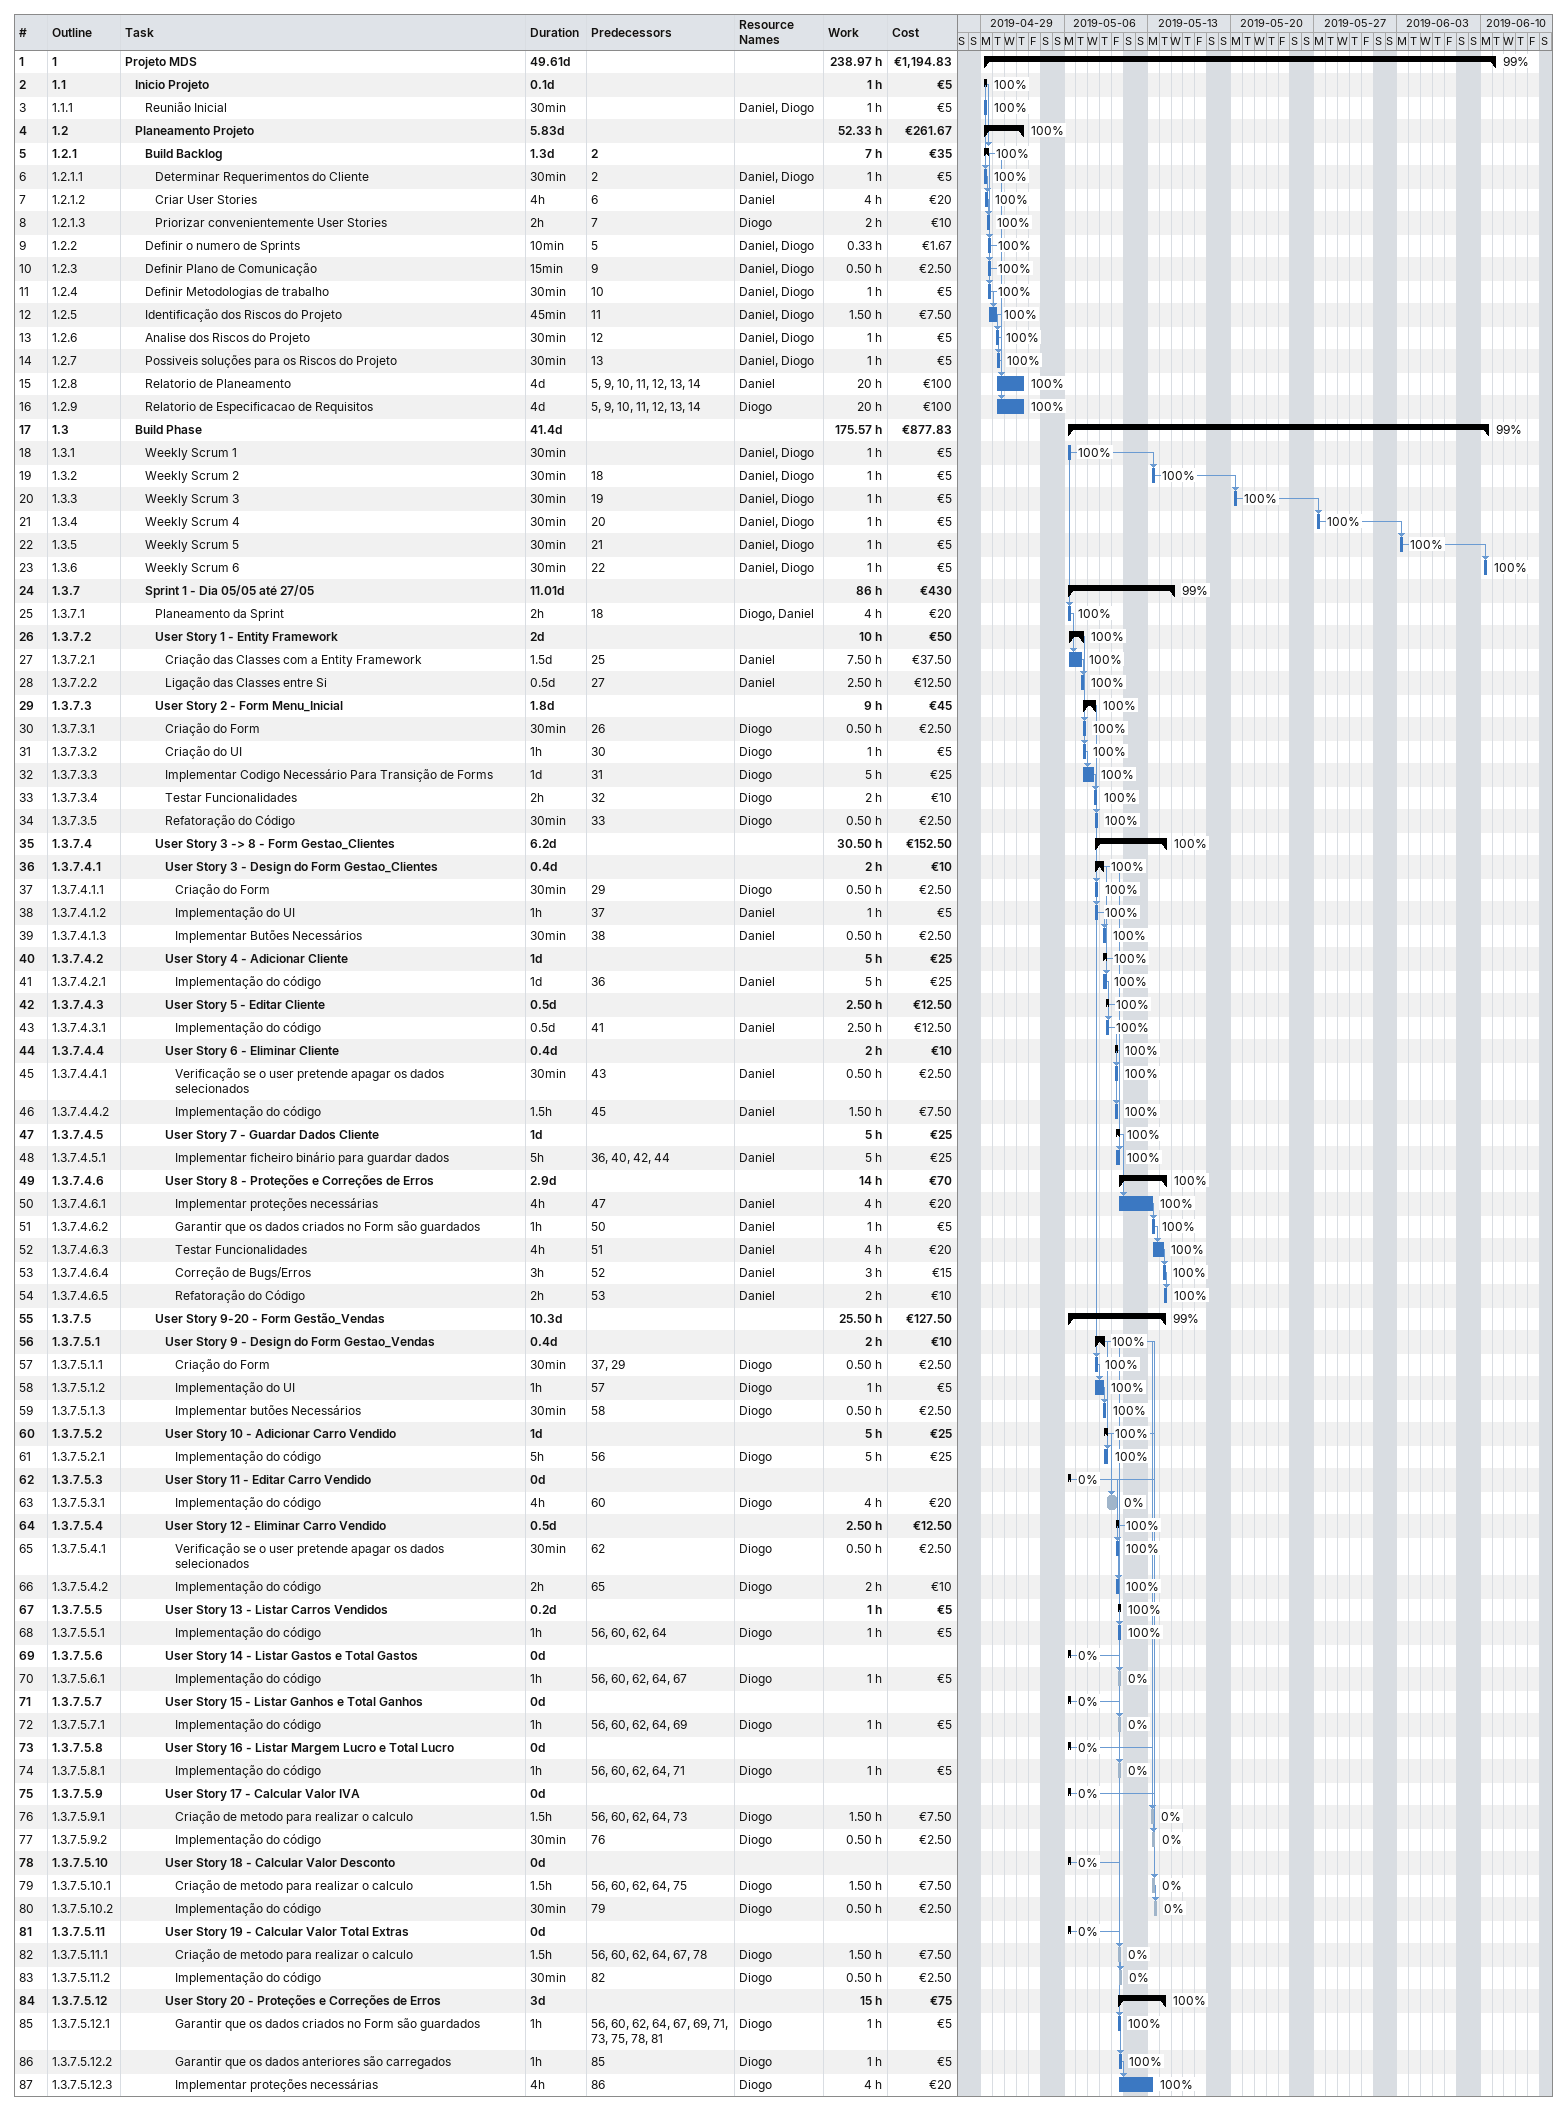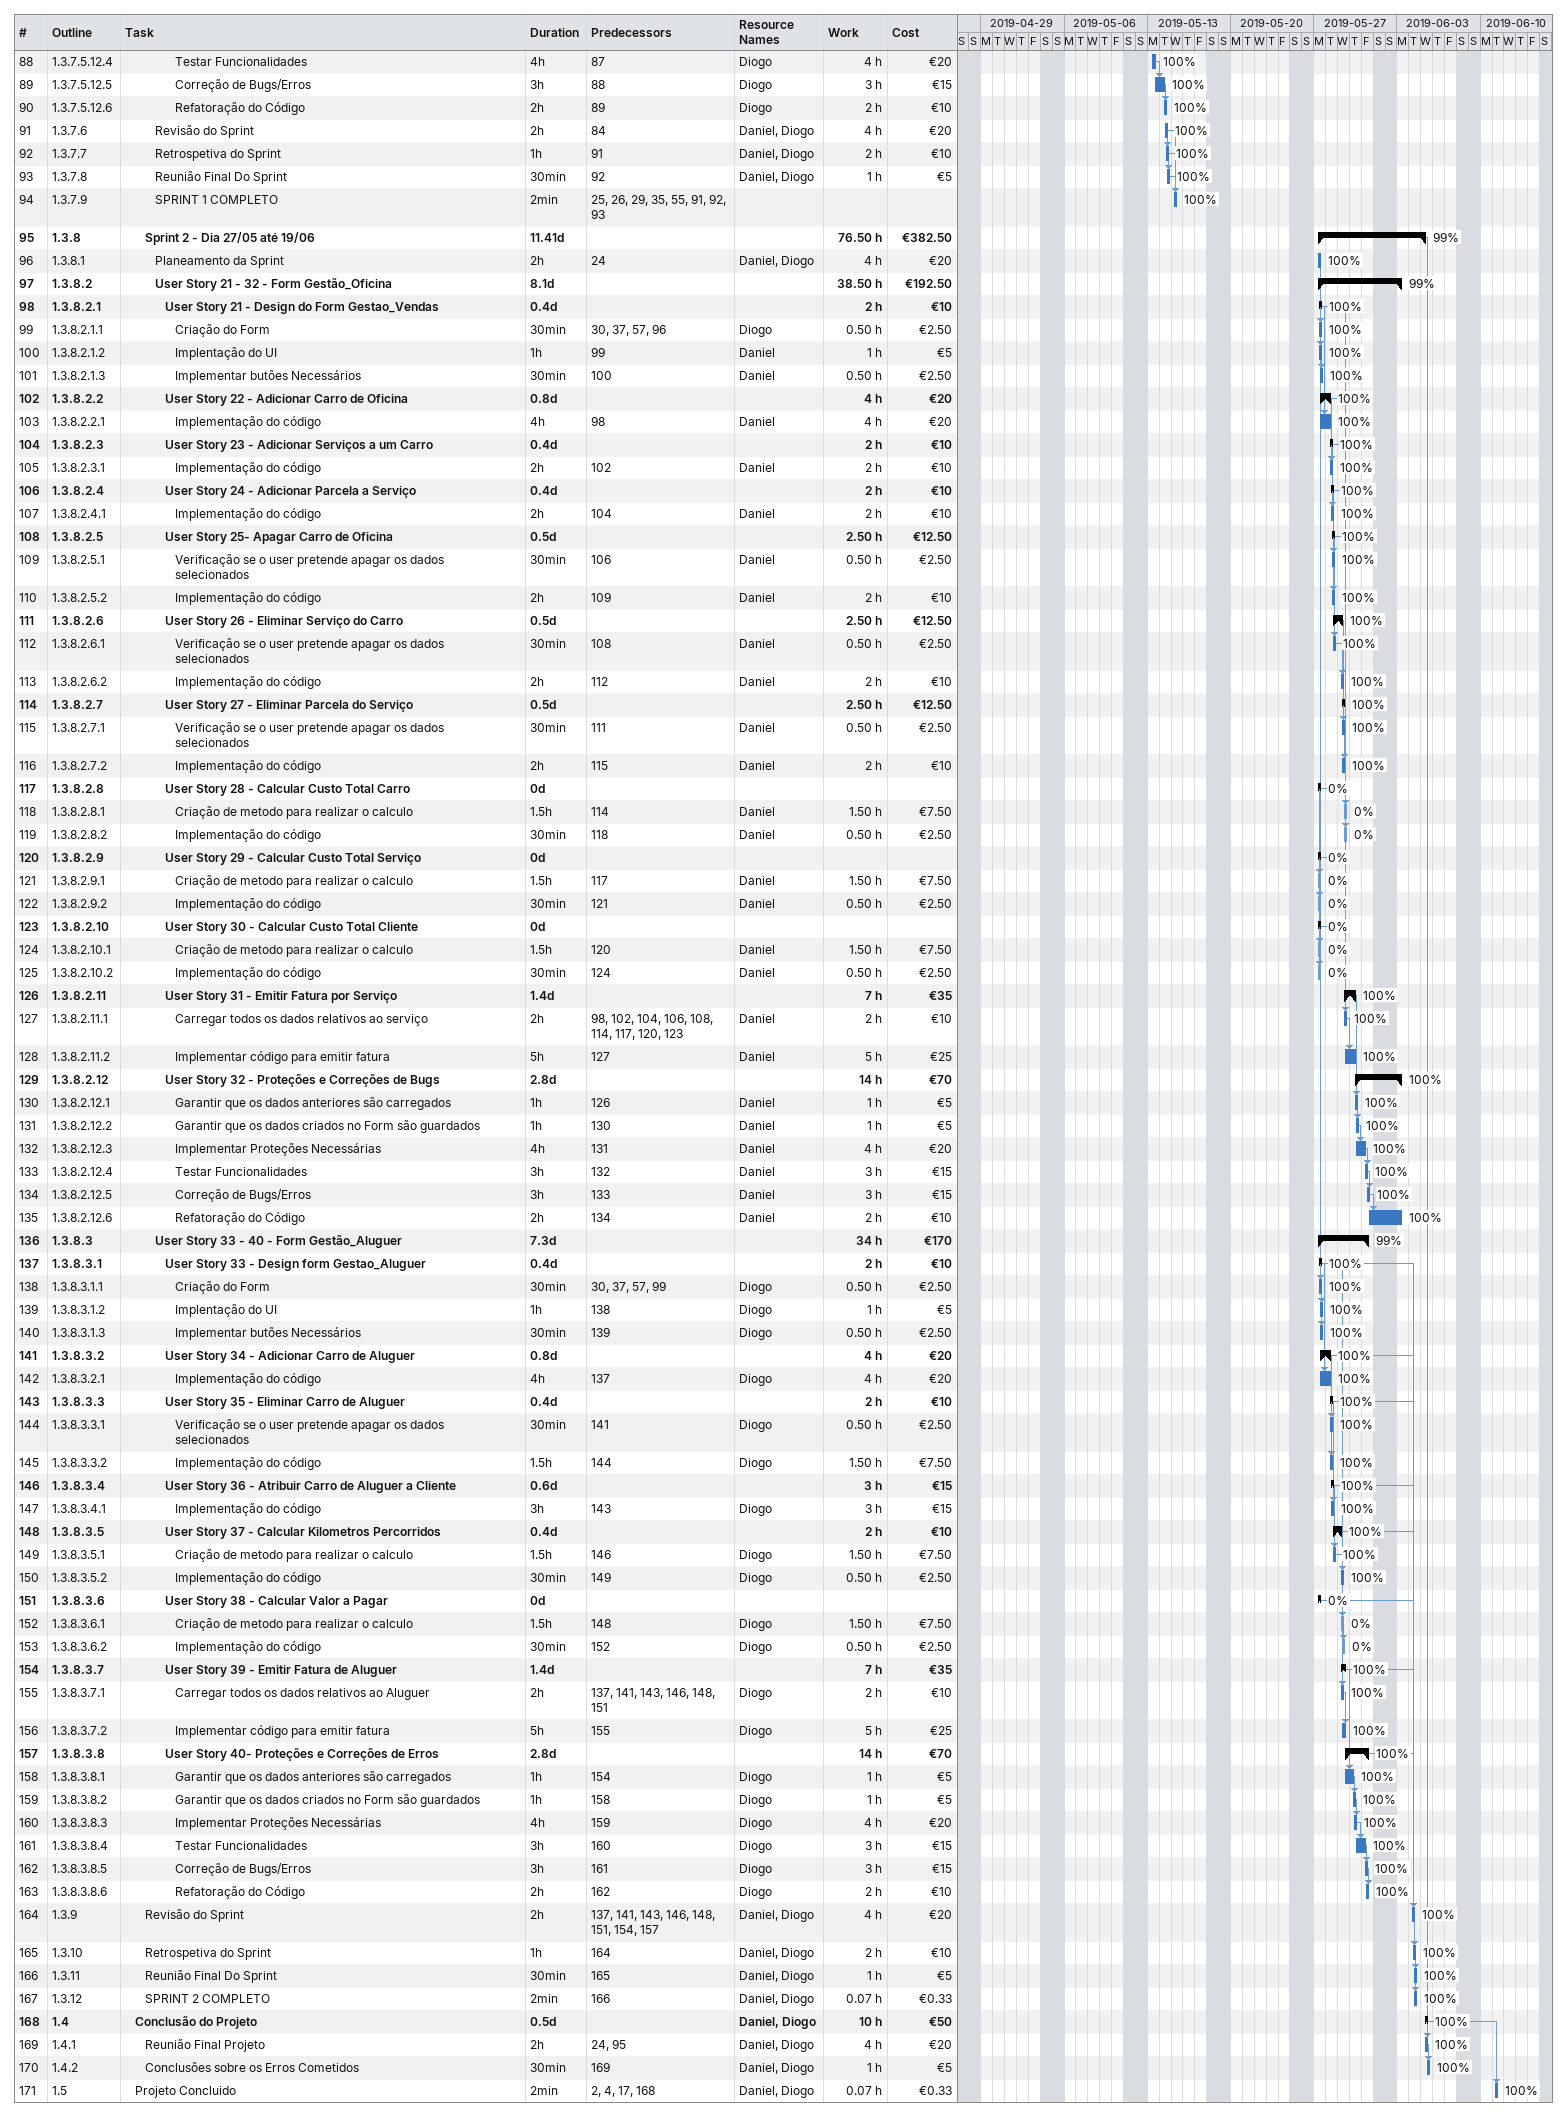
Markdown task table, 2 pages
| ID | WBS | Task | Duration | Start | Finish | Predecessors | Resources | % complete | Work (h) | Cost (€) |
|---|---|---|---|---|---|---|---|---|---|---|
| 1 | 1 | **Projeto MDS** | 49.61d | 2019-04-29 | 2019-06-11 |  |  | 99 | 238.97 | 1194.83 |
| 2 | 1.1 | **Inicio Projeto** | 0.1d | 2019-04-29 | 2019-04-29 |  |  | 100 | 1 | 5 |
| 3 | 1.1.1 | Reunião Inicial | 30min | 2019-04-29 | 2019-04-29 |  | Daniel, Diogo | 100 | 1 | 5 |
| 4 | 1.2 | **Planeamento Projeto** | 5.83d | 2019-04-29 | 2019-05-02 |  |  | 100 | 52.33 | 261.67 |
| 5 | 1.2.1 | **Build Backlog** | 1.3d | 2019-04-29 | 2019-04-29 | 2 |  | 100 | 7 | 35 |
| 6 | 1.2.1.1 | Determinar Requerimentos do Cliente | 30min | 2019-04-29 | 2019-04-29 | 2 | Daniel, Diogo | 100 | 1 | 5 |
| 7 | 1.2.1.2 | Criar User Stories | 4h | 2019-04-29 | 2019-04-29 | 6 | Daniel | 100 | 4 | 20 |
| 8 | 1.2.1.3 | Priorizar convenientemente User Stories | 2h | 2019-04-29 | 2019-04-29 | 7 | Diogo | 100 | 2 | 10 |
| 9 | 1.2.2 | Definir o numero de Sprints | 10min | 2019-04-29 | 2019-04-29 | 5 | Daniel, Diogo | 100 | 0.33 | 1.67 |
| 10 | 1.2.3 | Definir Plano de Comunicação | 15min | 2019-04-29 | 2019-04-29 | 9 | Daniel, Diogo | 100 | 0.50 | 2.50 |
| 11 | 1.2.4 | Definir Metodologias de trabalho | 30min | 2019-04-29 | 2019-04-29 | 10 | Daniel, Diogo | 100 | 1 | 5 |
| 12 | 1.2.5 | Identificação dos Riscos do Projeto | 45min | 2019-04-29 | 2019-04-30 | 11 | Daniel, Diogo | 100 | 1.50 | 7.50 |
| 13 | 1.2.6 | Analise dos Riscos do Projeto | 30min | 2019-04-30 | 2019-04-30 | 12 | Daniel, Diogo | 100 | 1 | 5 |
| 14 | 1.2.7 | Possiveis soluções para os Riscos do Projeto | 30min | 2019-04-30 | 2019-04-30 | 13 | Daniel, Diogo | 100 | 1 | 5 |
| 15 | 1.2.8 | Relatorio de Planeamento | 4d | 2019-04-30 | 2019-05-02 | 5, 9, 10, 11, 12, 13, 14 | Daniel | 100 | 20 | 100 |
| 16 | 1.2.9 | Relatorio de Especificacao de Requisitos | 4d | 2019-04-30 | 2019-05-02 | 5, 9, 10, 11, 12, 13, 14 | Diogo | 100 | 20 | 100 |
| 17 | 1.3 | **Build Phase** | 41.4d | 2019-05-06 | 2019-06-10 |  |  | 99 | 175.57 | 877.83 |
| 18 | 1.3.1 | Weekly Scrum 1 | 30min | 2019-05-06 | 2019-05-06 |  | Daniel, Diogo | 100 | 1 | 5 |
| 19 | 1.3.2 | Weekly Scrum 2 | 30min | 2019-05-13 | 2019-05-13 | 18 | Daniel, Diogo | 100 | 1 | 5 |
| 20 | 1.3.3 | Weekly Scrum 3 | 30min | 2019-05-20 | 2019-05-20 | 19 | Daniel, Diogo | 100 | 1 | 5 |
| 21 | 1.3.4 | Weekly Scrum 4 | 30min | 2019-05-27 | 2019-05-27 | 20 | Daniel, Diogo | 100 | 1 | 5 |
| 22 | 1.3.5 | Weekly Scrum 5 | 30min | 2019-06-03 | 2019-06-03 | 21 | Daniel, Diogo | 100 | 1 | 5 |
| 23 | 1.3.6 | Weekly Scrum 6 | 30min | 2019-06-10 | 2019-06-10 | 22 | Daniel, Diogo | 100 | 1 | 5 |
| 24 | 1.3.7 | **Sprint 1 - Dia 05/05 até 27/05** | 11.01d | 2019-05-06 | 2019-05-15 |  |  | 99 | 86 | 430 |
| 25 | 1.3.7.1 | Planeamento da Sprint | 2h | 2019-05-06 | 2019-05-06 | 18 | Diogo, Daniel | 100 | 4 | 20 |
| 26 | 1.3.7.2 | **User Story 1 - Entity Framework** | 2d | 2019-05-06 | 2019-05-07 |  |  | 100 | 10 | 50 |
| 27 | 1.3.7.2.1 | Criação das Classes com a Entity Framework | 1.5d | 2019-05-06 | 2019-05-07 | 25 | Daniel | 100 | 7.50 | 37.50 |
| 28 | 1.3.7.2.2 | Ligação das Classes entre Si | 0.5d | 2019-05-07 | 2019-05-07 | 27 | Daniel | 100 | 2.50 | 12.50 |
| 29 | 1.3.7.3 | **User Story 2 - Form Menu_Inicial** | 1.8d | 2019-05-07 | 2019-05-08 |  |  | 100 | 9 | 45 |
| 30 | 1.3.7.3.1 | Criação do Form | 30min | 2019-05-07 | 2019-05-07 | 26 | Diogo | 100 | 0.50 | 2.50 |
| 31 | 1.3.7.3.2 | Criação do UI | 1h | 2019-05-07 | 2019-05-07 | 30 | Diogo | 100 | 1 | 5 |
| 32 | 1.3.7.3.3 | Implementar Codigo Necessário Para Transição de Forms | 1d | 2019-05-07 | 2019-05-08 | 31 | Diogo | 100 | 5 | 25 |
| 33 | 1.3.7.3.4 | Testar Funcionalidades | 2h | 2019-05-08 | 2019-05-08 | 32 | Diogo | 100 | 2 | 10 |
| 34 | 1.3.7.3.5 | Refatoração do Código | 30min | 2019-05-08 | 2019-05-08 | 33 | Diogo | 100 | 0.50 | 2.50 |
| 35 | 1.3.7.4 | **User Story 3 -> 8 - Form Gestao_Clientes** | 6.2d | 2019-05-08 | 2019-05-14 |  |  | 100 | 30.50 | 152.50 |
| 36 | 1.3.7.4.1 | **User Story 3 - Design do Form Gestao_Clientes** | 0.4d | 2019-05-08 | 2019-05-09 |  |  | 100 | 2 | 10 |
| 37 | 1.3.7.4.1.1 | Criação do Form | 30min | 2019-05-08 | 2019-05-08 | 29 | Diogo | 100 | 0.50 | 2.50 |
| 38 | 1.3.7.4.1.2 | Implementação do UI | 1h | 2019-05-08 | 2019-05-08 | 37 | Daniel | 100 | 1 | 5 |
| 39 | 1.3.7.4.1.3 | Implementar Butões Necessários | 30min | 2019-05-09 | 2019-05-09 | 38 | Daniel | 100 | 0.50 | 2.50 |
| 40 | 1.3.7.4.2 | **User Story 4 - Adicionar Cliente** | 1d | 2019-05-09 | 2019-05-09 |  |  | 100 | 5 | 25 |
| 41 | 1.3.7.4.2.1 | Implementação do código | 1d | 2019-05-09 | 2019-05-09 | 36 | Daniel | 100 | 5 | 25 |
| 42 | 1.3.7.4.3 | **User Story 5 - Editar Cliente** | 0.5d | 2019-05-09 | 2019-05-09 |  |  | 100 | 2.50 | 12.50 |
| 43 | 1.3.7.4.3.1 | Implementação do código | 0.5d | 2019-05-09 | 2019-05-09 | 41 | Daniel | 100 | 2.50 | 12.50 |
| 44 | 1.3.7.4.4 | **User Story 6 - Eliminar Cliente** | 0.4d | 2019-05-10 | 2019-05-10 |  |  | 100 | 2 | 10 |
| 45 | 1.3.7.4.4.1 | Verificação se o user pretende apagar os dados selecionados | 30min | 2019-05-10 | 2019-05-10 | 43 | Daniel | 100 | 0.50 | 2.50 |
| 46 | 1.3.7.4.4.2 | Implementação do código | 1.5h | 2019-05-10 | 2019-05-10 | 45 | Daniel | 100 | 1.50 | 7.50 |
| 47 | 1.3.7.4.5 | **User Story 7 - Guardar Dados Cliente** | 1d | 2019-05-10 | 2019-05-10 |  |  | 100 | 5 | 25 |
| 48 | 1.3.7.4.5.1 | Implementar ficheiro binário para guardar dados | 5h | 2019-05-10 | 2019-05-10 | 36, 40, 42, 44 | Daniel | 100 | 5 | 25 |
| 49 | 1.3.7.4.6 | **User Story 8 - Proteções e Correções de Erros** | 2.9d | 2019-05-10 | 2019-05-14 |  |  | 100 | 14 | 70 |
| 50 | 1.3.7.4.6.1 | Implementar proteções necessárias | 4h | 2019-05-10 | 2019-05-13 | 47 | Daniel | 100 | 4 | 20 |
| 51 | 1.3.7.4.6.2 | Garantir que os dados criados no Form são guardados | 1h | 2019-05-13 | 2019-05-13 | 50 | Daniel | 100 | 1 | 5 |
| 52 | 1.3.7.4.6.3 | Testar Funcionalidades | 4h | 2019-05-13 | 2019-05-14 | 51 | Daniel | 100 | 4 | 20 |
| 53 | 1.3.7.4.6.4 | Correção de Bugs/Erros | 3h | 2019-05-14 | 2019-05-14 | 52 | Daniel | 100 | 3 | 15 |
| 54 | 1.3.7.4.6.5 | Refatoração do Código | 2h | 2019-05-14 | 2019-05-14 | 53 | Daniel | 100 | 2 | 10 |
| 55 | 1.3.7.5 | **User Story 9-20 - Form Gestão_Vendas** | 10.3d | 2019-05-06 | 2019-05-14 |  |  | 99 | 25.50 | 127.50 |
| 56 | 1.3.7.5.1 | **User Story 9 - Design do Form Gestao_Vendas** | 0.4d | 2019-05-08 | 2019-05-09 |  |  | 100 | 2 | 10 |
| 57 | 1.3.7.5.1.1 | Criação do Form | 30min | 2019-05-08 | 2019-05-08 | 37, 29 | Diogo | 100 | 0.50 | 2.50 |
| 58 | 1.3.7.5.1.2 | Implementação do UI | 1h | 2019-05-08 | 2019-05-09 | 57 | Diogo | 100 | 1 | 5 |
| 59 | 1.3.7.5.1.3 | Implementar butões Necessários | 30min | 2019-05-09 | 2019-05-09 | 58 | Diogo | 100 | 0.50 | 2.50 |
| 60 | 1.3.7.5.2 | **User Story 10 - Adicionar Carro Vendido** | 1d | 2019-05-09 | 2019-05-09 |  |  | 100 | 5 | 25 |
| 61 | 1.3.7.5.2.1 | Implementação do código | 5h | 2019-05-09 | 2019-05-09 | 56 | Diogo | 100 | 5 | 25 |
| 62 | 1.3.7.5.3 | **User Story 11 - Editar Carro Vendido** | 0d | 2019-05-06 | 2019-05-06 |  |  | 0 |  |  |
| 63 | 1.3.7.5.3.1 | Implementação do código | 4h | 2019-05-09 | 2019-05-10 | 60 | Diogo | 0 | 4 | 20 |
| 64 | 1.3.7.5.4 | **User Story 12 - Eliminar Carro Vendido** | 0.5d | 2019-05-10 | 2019-05-10 |  |  | 100 | 2.50 | 12.50 |
| 65 | 1.3.7.5.4.1 | Verificação se o user pretende apagar os dados selecionados | 30min | 2019-05-10 | 2019-05-10 | 62 | Diogo | 100 | 0.50 | 2.50 |
| 66 | 1.3.7.5.4.2 | Implementação do código | 2h | 2019-05-10 | 2019-05-10 | 65 | Diogo | 100 | 2 | 10 |
| 67 | 1.3.7.5.5 | **User Story 13 - Listar Carros Vendidos** | 0.2d | 2019-05-10 | 2019-05-10 |  |  | 100 | 1 | 5 |
| 68 | 1.3.7.5.5.1 | Implementação do código | 1h | 2019-05-10 | 2019-05-10 | 56, 60, 62, 64 | Diogo | 100 | 1 | 5 |
| 69 | 1.3.7.5.6 | **User Story 14 - Listar Gastos e Total Gastos** | 0d | 2019-05-06 | 2019-05-06 |  |  | 0 |  |  |
| 70 | 1.3.7.5.6.1 | Implementação do código | 1h | 2019-05-10 | 2019-05-10 | 56, 60, 62, 64, 67 | Diogo | 0 | 1 | 5 |
| 71 | 1.3.7.5.7 | **User Story 15 - Listar Ganhos e Total Ganhos** | 0d | 2019-05-06 | 2019-05-06 |  |  | 0 |  |  |
| 72 | 1.3.7.5.7.1 | Implementação do código | 1h | 2019-05-10 | 2019-05-10 | 56, 60, 62, 64, 69 | Diogo | 0 | 1 | 5 |
| 73 | 1.3.7.5.8 | **User Story 16 - Listar Margem Lucro e Total Lucro** | 0d | 2019-05-06 | 2019-05-06 |  |  | 0 |  |  |
| 74 | 1.3.7.5.8.1 | Implementação do código | 1h | 2019-05-10 | 2019-05-10 | 56, 60, 62, 64, 71 | Diogo | 0 | 1 | 5 |
| 75 | 1.3.7.5.9 | **User Story 17 - Calcular Valor IVA** | 0d | 2019-05-06 | 2019-05-06 |  |  | 0 |  |  |
| 76 | 1.3.7.5.9.1 | Criação de metodo para realizar o calculo | 1.5h | 2019-05-13 | 2019-05-13 | 56, 60, 62, 64, 73 | Diogo | 0 | 1.50 | 7.50 |
| 77 | 1.3.7.5.9.2 | Implementação do código | 30min | 2019-05-13 | 2019-05-13 | 76 | Diogo | 0 | 0.50 | 2.50 |
| 78 | 1.3.7.5.10 | **User Story 18 - Calcular Valor Desconto** | 0d | 2019-05-06 | 2019-05-06 |  |  | 0 |  |  |
| 79 | 1.3.7.5.10.1 | Criação de metodo para realizar o calculo | 1.5h | 2019-05-13 | 2019-05-13 | 56, 60, 62, 64, 75 | Diogo | 0 | 1.50 | 7.50 |
| 80 | 1.3.7.5.10.2 | Implementação do código | 30min | 2019-05-13 | 2019-05-13 | 79 | Diogo | 0 | 0.50 | 2.50 |
| 81 | 1.3.7.5.11 | **User Story 19 - Calcular Valor Total Extras** | 0d | 2019-05-06 | 2019-05-06 |  |  | 0 |  |  |
| 82 | 1.3.7.5.11.1 | Criação de metodo para realizar o calculo | 1.5h | 2019-05-10 | 2019-05-10 | 56, 60, 62, 64, 67, 78 | Diogo | 0 | 1.50 | 7.50 |
| 83 | 1.3.7.5.11.2 | Implementação do código | 30min | 2019-05-10 | 2019-05-10 | 82 | Diogo | 0 | 0.50 | 2.50 |
| 84 | 1.3.7.5.12 | **User Story 20 - Proteções e Correções de Erros** | 3d | 2019-05-10 | 2019-05-14 |  |  | 100 | 15 | 75 |
| 85 | 1.3.7.5.12.1 | Garantir que os dados criados no Form são guardados | 1h | 2019-05-10 | 2019-05-10 | 56, 60, 62, 64, 67, 69, 71, 73, 75, 78, 81 | Diogo | 100 | 1 | 5 |
| 86 | 1.3.7.5.12.2 | Garantir que os dados anteriores são carregados | 1h | 2019-05-10 | 2019-05-10 | 85 | Diogo | 100 | 1 | 5 |
| 87 | 1.3.7.5.12.3 | Implementar proteções necessárias | 4h | 2019-05-10 | 2019-05-13 | 86 | Diogo | 100 | 4 | 20 |
| 88 | 1.3.7.5.12.4 | Testar Funcionalidades | 4h | 2019-05-13 | 2019-05-13 | 87 | Diogo | 100 | 4 | 20 |
| 89 | 1.3.7.5.12.5 | Correção de Bugs/Erros | 3h | 2019-05-13 | 2019-05-14 | 88 | Diogo | 100 | 3 | 15 |
| 90 | 1.3.7.5.12.6 | Refatoração do Código | 2h | 2019-05-14 | 2019-05-14 | 89 | Diogo | 100 | 2 | 10 |
| 91 | 1.3.7.6 | Revisão do Sprint | 2h | 2019-05-14 | 2019-05-14 | 84 | Daniel, Diogo | 100 | 4 | 20 |
| 92 | 1.3.7.7 | Retrospetiva do Sprint | 1h | 2019-05-14 | 2019-05-14 | 91 | Daniel, Diogo | 100 | 2 | 10 |
| 93 | 1.3.7.8 | Reunião Final Do Sprint | 30min | 2019-05-14 | 2019-05-14 | 92 | Daniel, Diogo | 100 | 1 | 5 |
| 94 | 1.3.7.9 | SPRINT 1 COMPLETO | 2min | 2019-05-15 | 2019-05-15 | 25, 26, 29, 35, 55, 91, 92, 93 |  | 100 |  |  |
| 95 | 1.3.8 | **Sprint 2 - Dia 27/05 até 19/06** | 11.41d | 2019-05-27 | 2019-06-05 |  |  | 99 | 76.50 | 382.50 |
| 96 | 1.3.8.1 | Planeamento da Sprint | 2h | 2019-05-27 | 2019-05-27 | 24 | Daniel, Diogo | 100 | 4 | 20 |
| 97 | 1.3.8.2 | **User Story 21 - 32 - Form Gestão_Oficina** | 8.1d | 2019-05-27 | 2019-06-03 |  |  | 99 | 38.50 | 192.50 |
| 98 | 1.3.8.2.1 | **User Story 21 - Design do Form Gestao_Vendas** | 0.4d | 2019-05-27 | 2019-05-27 |  |  | 100 | 2 | 10 |
| 99 | 1.3.8.2.1.1 | Criação do Form | 30min | 2019-05-27 | 2019-05-27 | 30, 37, 57, 96 | Diogo | 100 | 0.50 | 2.50 |
| 100 | 1.3.8.2.1.2 | Implentação do UI | 1h | 2019-05-27 | 2019-05-27 | 99 | Daniel | 100 | 1 | 5 |
| 101 | 1.3.8.2.1.3 | Implementar butões Necessários | 30min | 2019-05-27 | 2019-05-27 | 100 | Daniel | 100 | 0.50 | 2.50 |
| 102 | 1.3.8.2.2 | **User Story 22 - Adicionar Carro de Oficina** | 0.8d | 2019-05-27 | 2019-05-28 |  |  | 100 | 4 | 20 |
| 103 | 1.3.8.2.2.1 | Implementação do código | 4h | 2019-05-27 | 2019-05-28 | 98 | Daniel | 100 | 4 | 20 |
| 104 | 1.3.8.2.3 | **User Story 23 - Adicionar Serviços a um Carro** | 0.4d | 2019-05-28 | 2019-05-28 |  |  | 100 | 2 | 10 |
| 105 | 1.3.8.2.3.1 | Implementação do código | 2h | 2019-05-28 | 2019-05-28 | 102 | Daniel | 100 | 2 | 10 |
| 106 | 1.3.8.2.4 | **User Story 24 - Adicionar Parcela a Serviço** | 0.4d | 2019-05-28 | 2019-05-28 |  |  | 100 | 2 | 10 |
| 107 | 1.3.8.2.4.1 | Implementação do código | 2h | 2019-05-28 | 2019-05-28 | 104 | Daniel | 100 | 2 | 10 |
| 108 | 1.3.8.2.5 | **User Story 25- Apagar Carro de Oficina** | 0.5d | 2019-05-28 | 2019-05-28 |  |  | 100 | 2.50 | 12.50 |
| 109 | 1.3.8.2.5.1 | Verificação se o user pretende apagar os dados selecionados | 30min | 2019-05-28 | 2019-05-28 | 106 | Daniel | 100 | 0.50 | 2.50 |
| 110 | 1.3.8.2.5.2 | Implementação do código | 2h | 2019-05-28 | 2019-05-28 | 109 | Daniel | 100 | 2 | 10 |
| 111 | 1.3.8.2.6 | **User Story 26 - Eliminar Serviço do Carro** | 0.5d | 2019-05-28 | 2019-05-29 |  |  | 100 | 2.50 | 12.50 |
| 112 | 1.3.8.2.6.1 | Verificação se o user pretende apagar os dados selecionados | 30min | 2019-05-28 | 2019-05-28 | 108 | Daniel | 100 | 0.50 | 2.50 |
| 113 | 1.3.8.2.6.2 | Implementação do código | 2h | 2019-05-29 | 2019-05-29 | 112 | Daniel | 100 | 2 | 10 |
| 114 | 1.3.8.2.7 | **User Story 27 - Eliminar Parcela do Serviço** | 0.5d | 2019-05-29 | 2019-05-29 |  |  | 100 | 2.50 | 12.50 |
| 115 | 1.3.8.2.7.1 | Verificação se o user pretende apagar os dados selecionados | 30min | 2019-05-29 | 2019-05-29 | 111 | Daniel | 100 | 0.50 | 2.50 |
| 116 | 1.3.8.2.7.2 | Implementação do código | 2h | 2019-05-29 | 2019-05-29 | 115 | Daniel | 100 | 2 | 10 |
| 117 | 1.3.8.2.8 | **User Story 28 - Calcular Custo Total Carro** | 0d | 2019-05-27 | 2019-05-27 |  |  | 0 |  |  |
| 118 | 1.3.8.2.8.1 | Criação de metodo para realizar o calculo | 1.5h | 2019-05-29 | 2019-05-29 | 114 | Daniel | 0 | 1.50 | 7.50 |
| 119 | 1.3.8.2.8.2 | Implementação do código | 30min | 2019-05-29 | 2019-05-29 | 118 | Daniel | 0 | 0.50 | 2.50 |
| 120 | 1.3.8.2.9 | **User Story 29 - Calcular Custo Total Serviço** | 0d | 2019-05-27 | 2019-05-27 |  |  | 0 |  |  |
| 121 | 1.3.8.2.9.1 | Criação de metodo para realizar o calculo | 1.5h | 2019-05-27 | 2019-05-27 | 117 | Daniel | 0 | 1.50 | 7.50 |
| 122 | 1.3.8.2.9.2 | Implementação do código | 30min | 2019-05-27 | 2019-05-27 | 121 | Daniel | 0 | 0.50 | 2.50 |
| 123 | 1.3.8.2.10 | **User Story 30 - Calcular Custo Total Cliente** | 0d | 2019-05-27 | 2019-05-27 |  |  | 0 |  |  |
| 124 | 1.3.8.2.10.1 | Criação de metodo para realizar o calculo | 1.5h | 2019-05-27 | 2019-05-27 | 120 | Daniel | 0 | 1.50 | 7.50 |
| 125 | 1.3.8.2.10.2 | Implementação do código | 30min | 2019-05-27 | 2019-05-27 | 124 | Daniel | 0 | 0.50 | 2.50 |
| 126 | 1.3.8.2.11 | **User Story 31 - Emitir Fatura por Serviço** | 1.4d | 2019-05-29 | 2019-05-30 |  |  | 100 | 7 | 35 |
| 127 | 1.3.8.2.11.1 | Carregar todos os dados relativos ao serviço | 2h | 2019-05-29 | 2019-05-29 | 98, 102, 104, 106, 108, 114, 117, 120, 123 | Daniel | 100 | 2 | 10 |
| 128 | 1.3.8.2.11.2 | Implementar código para emitir fatura | 5h | 2019-05-29 | 2019-05-30 | 127 | Daniel | 100 | 5 | 25 |
| 129 | 1.3.8.2.12 | **User Story 32 - Proteções e Correções de Bugs** | 2.8d | 2019-05-30 | 2019-06-03 |  |  | 100 | 14 | 70 |
| 130 | 1.3.8.2.12.1 | Garantir que os dados anteriores são carregados | 1h | 2019-05-30 | 2019-05-30 | 126 | Daniel | 100 | 1 | 5 |
| 131 | 1.3.8.2.12.2 | Garantir que os dados criados no Form são guardados | 1h | 2019-05-30 | 2019-05-30 | 130 | Daniel | 100 | 1 | 5 |
| 132 | 1.3.8.2.12.3 | Implementar Proteções Necessárias | 4h | 2019-05-30 | 2019-05-31 | 131 | Daniel | 100 | 4 | 20 |
| 133 | 1.3.8.2.12.4 | Testar Funcionalidades | 3h | 2019-05-31 | 2019-05-31 | 132 | Daniel | 100 | 3 | 15 |
| 134 | 1.3.8.2.12.5 | Correção de Bugs/Erros | 3h | 2019-05-31 | 2019-05-31 | 133 | Daniel | 100 | 3 | 15 |
| 135 | 1.3.8.2.12.6 | Refatoração do Código | 2h | 2019-05-31 | 2019-06-03 | 134 | Daniel | 100 | 2 | 10 |
| 136 | 1.3.8.3 | **User Story 33 - 40 - Form Gestão_Aluguer** | 7.3d | 2019-05-27 | 2019-05-31 |  |  | 99 | 34 | 170 |
| 137 | 1.3.8.3.1 | **User Story 33 - Design form Gestao_Aluguer** | 0.4d | 2019-05-27 | 2019-05-27 |  |  | 100 | 2 | 10 |
| 138 | 1.3.8.3.1.1 | Criação do Form | 30min | 2019-05-27 | 2019-05-27 | 30, 37, 57, 99 | Diogo | 100 | 0.50 | 2.50 |
| 139 | 1.3.8.3.1.2 | Implentação do UI | 1h | 2019-05-27 | 2019-05-27 | 138 | Diogo | 100 | 1 | 5 |
| 140 | 1.3.8.3.1.3 | Implementar butões Necessários | 30min | 2019-05-27 | 2019-05-27 | 139 | Diogo | 100 | 0.50 | 2.50 |
| 141 | 1.3.8.3.2 | **User Story 34 - Adicionar Carro de Aluguer** | 0.8d | 2019-05-27 | 2019-05-28 |  |  | 100 | 4 | 20 |
| 142 | 1.3.8.3.2.1 | Implementação do código | 4h | 2019-05-27 | 2019-05-28 | 137 | Diogo | 100 | 4 | 20 |
| 143 | 1.3.8.3.3 | **User Story 35 - Eliminar Carro de Aluguer** | 0.4d | 2019-05-28 | 2019-05-28 |  |  | 100 | 2 | 10 |
| 144 | 1.3.8.3.3.1 | Verificação se o user pretende apagar os dados selecionados | 30min | 2019-05-28 | 2019-05-28 | 141 | Diogo | 100 | 0.50 | 2.50 |
| 145 | 1.3.8.3.3.2 | Implementação do código | 1.5h | 2019-05-28 | 2019-05-28 | 144 | Diogo | 100 | 1.50 | 7.50 |
| 146 | 1.3.8.3.4 | **User Story 36 - Atribuir Carro de Aluguer a Cliente** | 0.6d | 2019-05-28 | 2019-05-28 |  |  | 100 | 3 | 15 |
| 147 | 1.3.8.3.4.1 | Implementação do código | 3h | 2019-05-28 | 2019-05-28 | 143 | Diogo | 100 | 3 | 15 |
| 148 | 1.3.8.3.5 | **User Story 37 - Calcular Kilometros Percorridos** | 0.4d | 2019-05-28 | 2019-05-29 |  |  | 100 | 2 | 10 |
| 149 | 1.3.8.3.5.1 | Criação de metodo para realizar o calculo | 1.5h | 2019-05-28 | 2019-05-28 | 146 | Diogo | 100 | 1.50 | 7.50 |
| 150 | 1.3.8.3.5.2 | Implementação do código | 30min | 2019-05-29 | 2019-05-29 | 149 | Diogo | 100 | 0.50 | 2.50 |
| 151 | 1.3.8.3.6 | **User Story 38 - Calcular Valor a Pagar** | 0d | 2019-05-27 | 2019-05-27 |  |  | 0 |  |  |
| 152 | 1.3.8.3.6.1 | Criação de metodo para realizar o calculo | 1.5h | 2019-05-29 | 2019-05-29 | 148 | Diogo | 0 | 1.50 | 7.50 |
| 153 | 1.3.8.3.6.2 | Implementação do código | 30min | 2019-05-29 | 2019-05-29 | 152 | Diogo | 0 | 0.50 | 2.50 |
| 154 | 1.3.8.3.7 | **User Story 39 - Emitir Fatura de Aluguer** | 1.4d | 2019-05-29 | 2019-05-29 |  |  | 100 | 7 | 35 |
| 155 | 1.3.8.3.7.1 | Carregar todos os dados relativos ao Aluguer | 2h | 2019-05-29 | 2019-05-29 | 137, 141, 143, 146, 148, 151 | Diogo | 100 | 2 | 10 |
| 156 | 1.3.8.3.7.2 | Implementar código para emitir fatura | 5h | 2019-05-29 | 2019-05-29 | 155 | Diogo | 100 | 5 | 25 |
| 157 | 1.3.8.3.8 | **User Story 40- Proteções e Correções de Erros** | 2.8d | 2019-05-29 | 2019-05-31 |  |  | 100 | 14 | 70 |
| 158 | 1.3.8.3.8.1 | Garantir que os dados anteriores são carregados | 1h | 2019-05-29 | 2019-05-30 | 154 | Diogo | 100 | 1 | 5 |
| 159 | 1.3.8.3.8.2 | Garantir que os dados criados no Form são guardados | 1h | 2019-05-30 | 2019-05-30 | 158 | Diogo | 100 | 1 | 5 |
| 160 | 1.3.8.3.8.3 | Implementar Proteções Necessárias | 4h | 2019-05-30 | 2019-05-30 | 159 | Diogo | 100 | 4 | 20 |
| 161 | 1.3.8.3.8.4 | Testar Funcionalidades | 3h | 2019-05-30 | 2019-05-31 | 160 | Diogo | 100 | 3 | 15 |
| 162 | 1.3.8.3.8.5 | Correção de Bugs/Erros | 3h | 2019-05-31 | 2019-05-31 | 161 | Diogo | 100 | 3 | 15 |
| 163 | 1.3.8.3.8.6 | Refatoração do Código | 2h | 2019-05-31 | 2019-05-31 | 162 | Diogo | 100 | 2 | 10 |
| 164 | 1.3.9 | Revisão do Sprint | 2h | 2019-06-04 | 2019-06-04 | 137, 141, 143, 146, 148, 151, 154, 157 | Daniel, Diogo | 100 | 4 | 20 |
| 165 | 1.3.10 | Retrospetiva do Sprint | 1h | 2019-06-04 | 2019-06-04 | 164 | Daniel, Diogo | 100 | 2 | 10 |
| 166 | 1.3.11 | Reunião Final Do Sprint | 30min | 2019-06-04 | 2019-06-04 | 165 | Daniel, Diogo | 100 | 1 | 5 |
| 167 | 1.3.12 | SPRINT 2 COMPLETO | 2min | 2019-06-04 | 2019-06-04 | 166 | Daniel, Diogo | 100 | 0.07 | 0.33 |
| 168 | 1.4 | **Conclusão do Projeto** | 0.5d | 2019-06-05 | 2019-06-05 |  | Daniel, Diogo | 100 | 10 | 50 |
| 169 | 1.4.1 | Reunião Final Projeto | 2h | 2019-06-05 | 2019-06-05 | 24, 95 | Daniel, Diogo | 100 | 4 | 20 |
| 170 | 1.4.2 | Conclusões sobre os Erros Cometidos | 30min | 2019-06-05 | 2019-06-05 | 169 | Daniel, Diogo | 100 | 1 | 5 |
| 171 | 1.5 | Projeto Concluido | 2min | 2019-06-11 | 2019-06-11 | 2, 4, 17, 168 | Daniel, Diogo | 100 | 0.07 | 0.33 |
